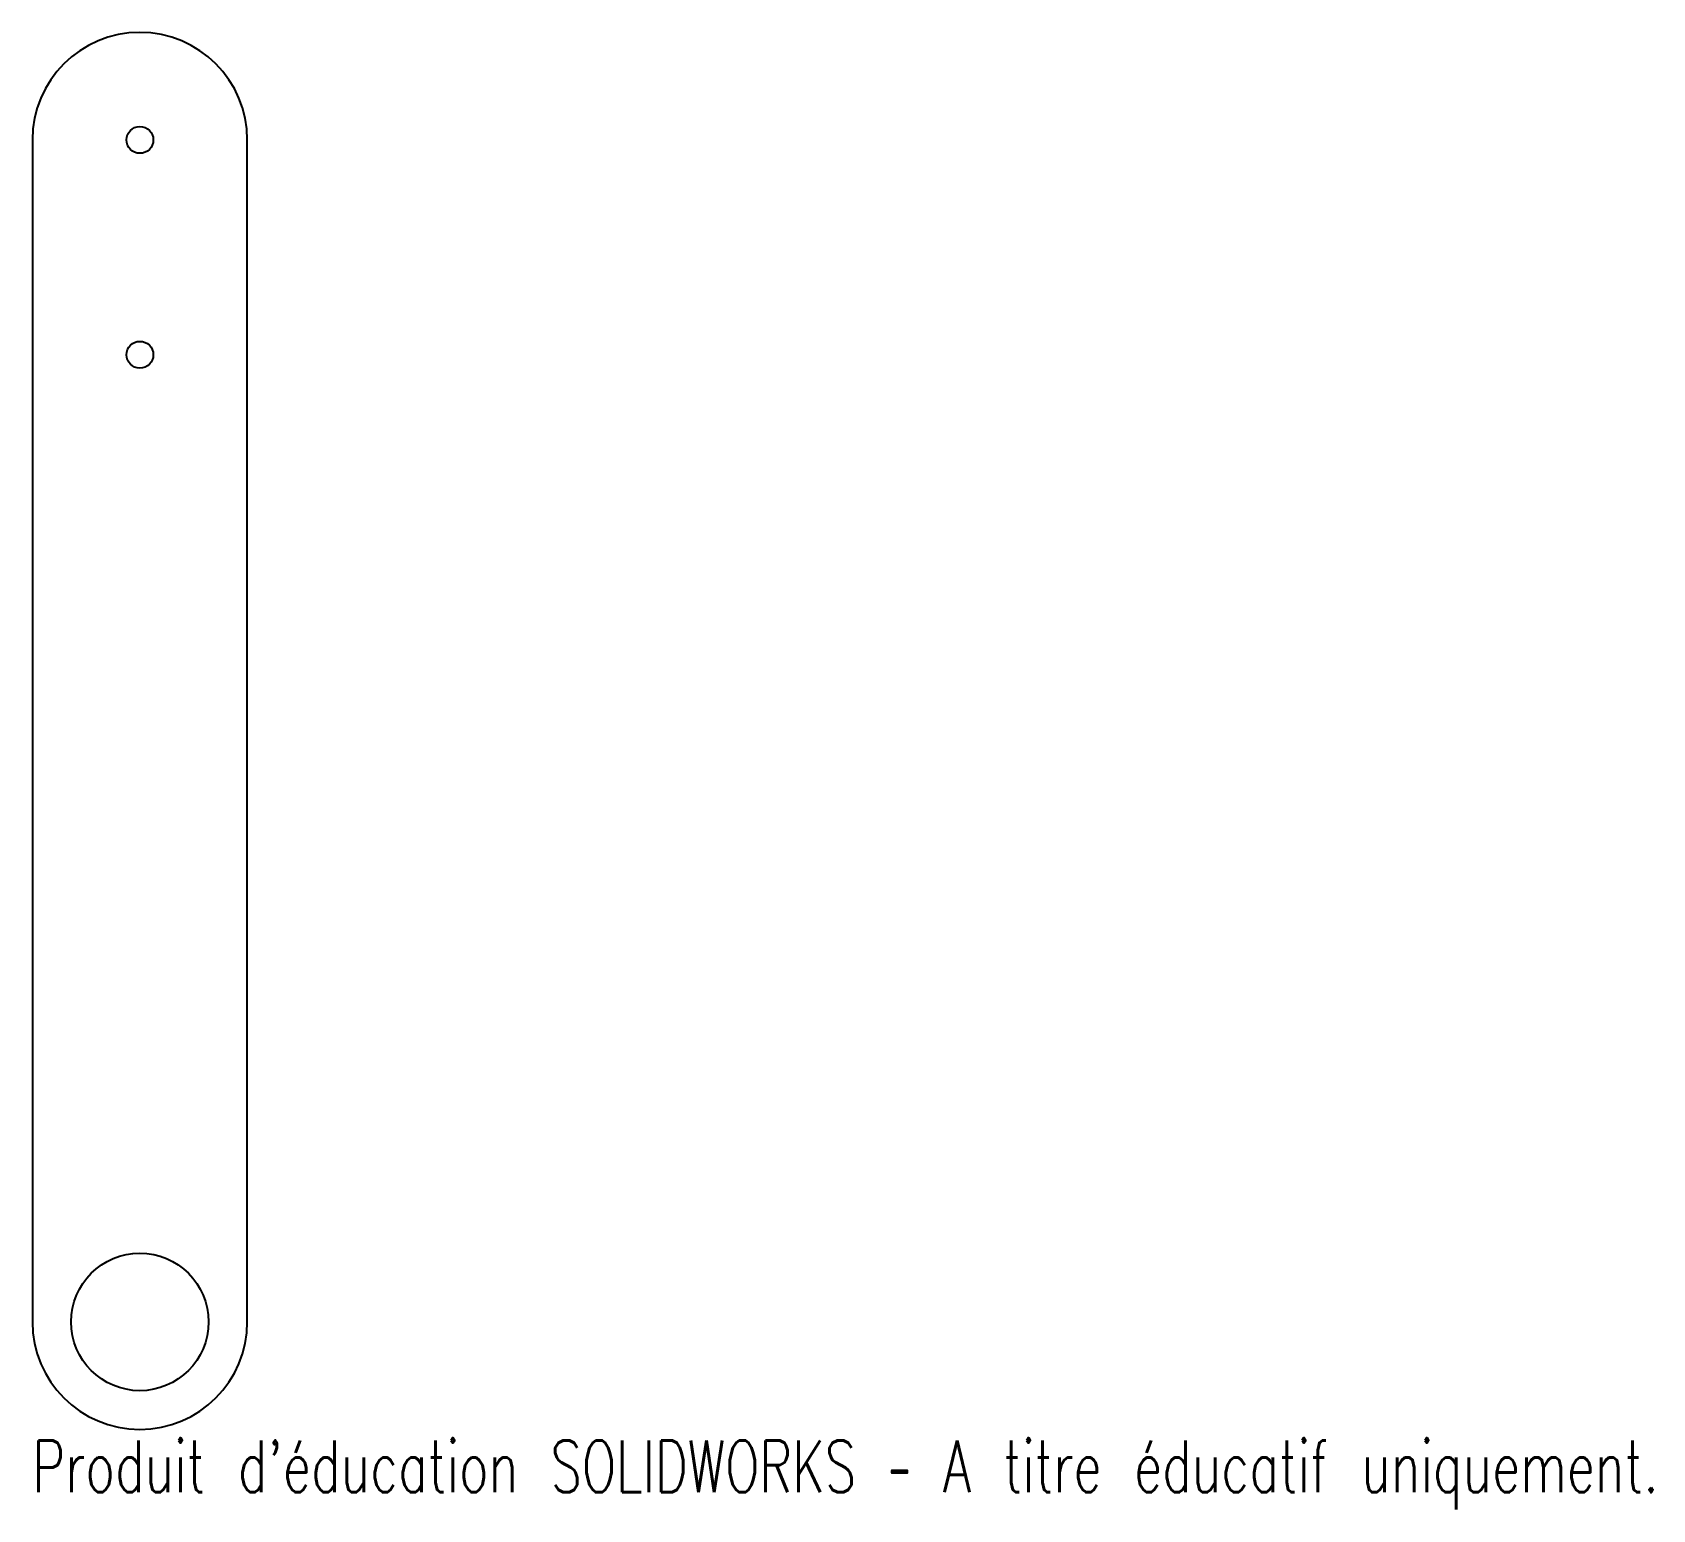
# Model space of a CAD drawing. Header units: millimetres. Extents: x -79 to 72, y -141 to -4.
import ezdxf

# ---------------------------------------------------------------- set-up
doc = ezdxf.new("R2010")
doc.units = ezdxf.units.MM
doc.styles.add('SLDTEXTSTYLE0', font='TXT', dxfattribs={"width": 0.7, "bigfont": 'bigfont'})

msp = doc.modelspace()

# ---------------------------------------------------------------- linework, layer by layer
at = {"color": 7, "linetype": 'Continuous', "lineweight": 25}
for p, q in [((-79.14, -13.7), (-79.14, -123.7)), ((-59.14, -123.7), (-59.14, -13.7))]:
    msp.add_line(p, q, dxfattribs=at)
for centre, radius in [((-69.14, -13.7), 1.25), ((-69.14, -33.7), 1.25), ((-69.14, -123.7), 6.4)]:
    msp.add_circle(centre, radius, dxfattribs=at)
for centre, start, end in [((-69.14, -13.7), 0, 180), ((-69.14, -123.7), 180, 0)]:
    msp.add_arc(centre, 10, start, end, dxfattribs=at)

# ---------------------------------------------------------------- texts
at = {"color": 7, "linetype": 'Continuous', "insert": (-79.14, -134.72), "char_height": 4.8336, "attachment_point": 1, "style": 'SLDTEXTSTYLE0'}
msp.add_mtext("Produit d'éducation SOLIDWORKS – A titre éducatif uniquement.", dxfattribs=at)

doc.saveas('drawing.dxf')
